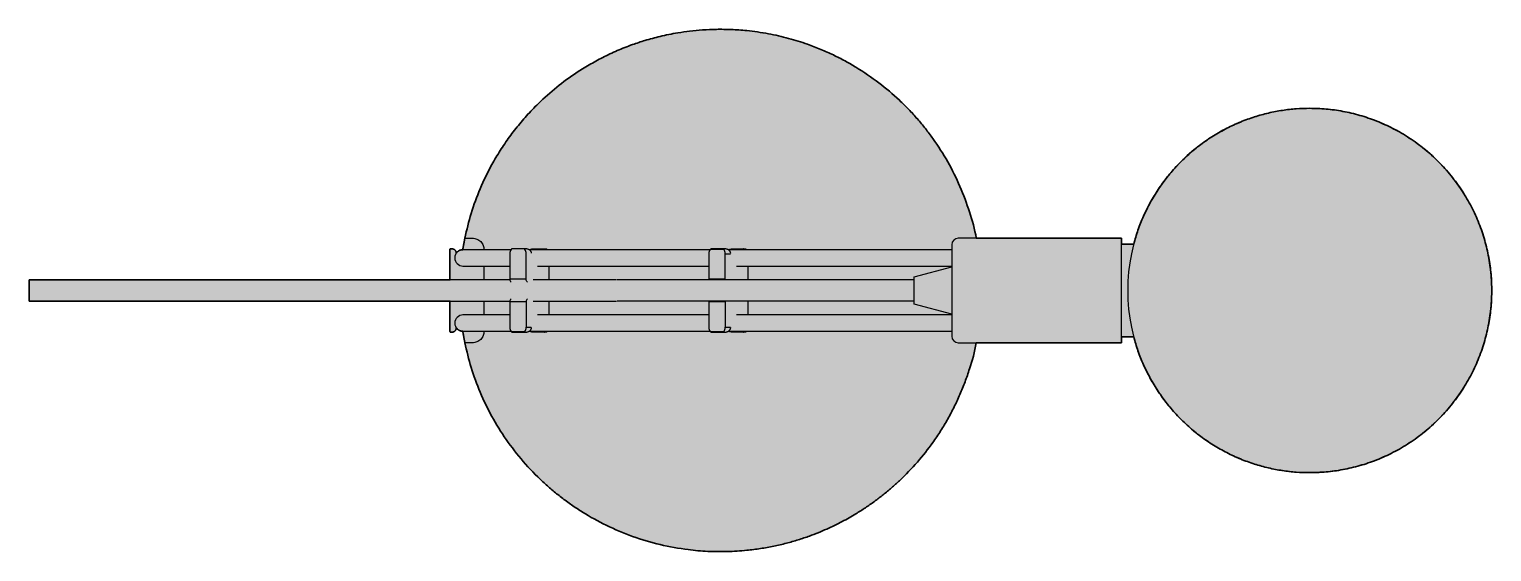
# Model space of a CAD drawing. Header units: millimetres. Extents: x 0 to 855, y -689 to 413.
# Drawn here: x 407.1 to 855.4, y -564.7 to -404.6 of the extents above; entities that cross this region are included whole.
import ezdxf

# ---------------------------------------------------------------- set-up
doc = ezdxf.new("R2010")
doc.units = ezdxf.units.MM
doc.layers.add('Blocks', color=7, linetype='Continuous')
doc.layers.add('Blocks$Fill', color=7, linetype='Continuous', true_color=0xffffff)
doc.layers.add('Blocks$Inner', color=7, linetype='Continuous', lineweight=25, true_color=0x007f00)
doc.layers.add('Blocks$Outline', color=7, linetype='Continuous', lineweight=35, true_color=0xff3f3f)

# ---------------------------------------------------------------- blocks, each defined once
blk = doc.blocks.new('Cupola Table Lamp Top')
at = {"layer": 'Blocks$Fill'}
blk.add_hatch(color=256, dxfattribs=at).paths.add_polyline_path([(384.16, 64.72), (385.4, 64.74), (386.65, 64.78), (387.91, 64.85), (389.17, 64.95), (390.45, 65.08), (391.73, 65.24), (393.02, 65.43), (394.31, 65.65), (395.61, 65.91), (396.91, 66.2), (398.21, 66.52), (399.51, 66.88), (400.82, 67.26), (402.11, 67.69), (403.41, 68.15), (404.7, 68.64), (405.99, 69.17), (407.26, 69.73), (408.53, 70.32), (409.79, 70.96), (411.04, 71.62), (412.27, 72.32), (413.49, 73.05), (414.7, 73.82), (415.88, 74.62), (417.05, 75.45), (418.2, 76.31), (419.33, 77.2), (420.44, 78.12), (421.52, 79.08), (422.58, 80.06), (423.62, 81.06), (424.63, 82.1), (425.61, 83.16), (426.56, 84.24), (427.48, 85.35), (428.37, 86.48), (429.24, 87.63), (430.07, 88.8), (430.87, 89.99), (431.63, 91.19), (432.36, 92.41), (433.06, 93.65), (433.73, 94.89), (434.36, 96.15), (434.95, 97.42), (435.52, 98.7), (436.04, 99.98), (436.54, 101.27), (436.99, 102.57), (437.42, 103.87), (437.81, 105.17), (438.16, 106.47), (438.48, 107.77), (438.77, 109.07), (439.03, 110.37), (439.25, 111.66), (439.44, 112.95), (439.61, 114.23), (439.74, 115.51), (439.84, 116.78), (439.91, 118.03), (439.95, 119.28), (439.96, 120.52), (439.95, 121.76), (439.91, 123.01), (439.84, 124.27), (439.74, 125.54), (439.61, 126.81), (439.44, 128.09), (439.25, 129.38), (439.03, 130.67), (438.77, 131.97), (438.48, 133.27), (438.16, 134.57), (437.81, 135.88), (437.42, 137.18), (436.99, 138.48), (436.54, 139.77), (436.04, 141.06), (435.52, 142.35), (434.95, 143.62), (434.36, 144.89), (433.73, 146.15), (433.06, 147.4), (432.36, 148.63), (431.63, 149.85), (430.87, 151.06), (430.07, 152.24), (429.24, 153.41), (428.37, 154.56), (427.48, 155.69), (426.56, 156.8), (425.61, 157.88), (424.63, 158.94), (423.62, 159.98), (422.58, 160.99), (421.52, 161.97), (420.44, 162.92), (419.33, 163.84), (418.2, 164.73), (417.05, 165.6), (415.88, 166.43), (414.7, 167.23), (413.49, 167.99), (412.27, 168.72), (411.04, 169.42), (409.79, 170.09), (408.53, 170.72), (407.26, 171.31), (405.99, 171.88), (404.7, 172.4), (403.41, 172.9), (402.11, 173.35), (400.82, 173.78), (399.51, 174.17), (398.21, 174.52), (396.91, 174.85), (395.61, 175.13), (394.31, 175.39), (393.02, 175.61), (391.73, 175.81), (390.45, 175.97), (389.17, 176.1), (387.91, 176.2), (386.65, 176.27), (385.4, 176.31), (384.16, 176.32), (383.14, 176.31), (382.11, 176.28), (381.07, 176.24), (380.03, 176.17), (378.98, 176.08), (377.93, 175.97), (376.87, 175.84), (375.8, 175.69), (374.74, 175.52), (373.67, 175.33), (372.59, 175.11), (371.52, 174.87), (370.44, 174.61), (369.37, 174.32), (368.29, 174.02), (367.22, 173.69), (366.15, 173.33), (365.07, 172.96), (364.01, 172.55), (362.94, 172.13), (361.88, 171.68), (360.83, 171.21), (359.78, 170.71), (358.74, 170.2), (357.71, 169.65), (356.69, 169.09), (355.67, 168.5), (354.66, 167.89), (353.67, 167.25), (352.69, 166.6), (351.72, 165.92), (350.76, 165.22), (349.81, 164.5), (348.88, 163.75), (347.97, 162.99), (347.07, 162.21), (346.19, 161.41), (345.32, 160.58), (344.47, 159.74), (343.64, 158.89), (342.83, 158.01), (342.04, 157.12), (341.27, 156.21), (340.52, 155.29), (339.79, 154.35), (339.08, 153.4), (338.39, 152.43), (337.72, 151.46), (337.08, 150.47), (336.45, 149.47), (335.86, 148.45), (335.28, 147.43), (334.73, 146.4), (334.2, 145.37), (333.69, 144.32), (333.21, 143.27), (332.75, 142.22), (332.32, 141.15), (331.9, 140.09), (331.52, 139.02), (331.15, 137.95), (330.81, 136.87), (330.49, 135.8), (330.2, 134.72), (326.44, 134.72), (326.44, 136.52), (281.95, 136.52), (281.77, 137.62), (281.56, 138.62), (281.33, 139.63), (281.07, 140.62), (280.5, 142.6), (279.87, 144.57), (279.21, 146.54), (278.5, 148.5), (277.76, 150.45), (276.96, 152.37), (276.1, 154.29), (275.19, 156.18), (274.23, 158.05), (273.21, 159.9), (272.14, 161.74), (271.02, 163.55), (269.85, 165.32), (268.64, 167.07), (267.52, 168.6), (266.36, 170.1), (265.15, 171.6), (263.9, 173.07), (262.59, 174.54), (261.24, 175.97), (259.83, 177.4), (258.39, 178.79), (256.87, 180.18), (255.32, 181.53), (253.73, 182.85), (252.11, 184.12), (250.4, 185.39), (248.65, 186.61), (246.87, 187.79), (245.06, 188.92), (243.41, 189.9), (241.72, 190.84), (239.95, 191.78), (238.14, 192.67), (236.24, 193.55), (234.32, 194.38), (232.29, 195.19), (230.25, 195.94), (228.81, 196.44), (227.36, 196.9), (225.91, 197.34), (224.45, 197.75), (222.9, 198.15), (221.35, 198.52), (219.79, 198.86), (218.23, 199.17), (216.58, 199.46), (214.93, 199.71), (213.28, 199.93), (211.62, 200.12), (209.22, 200.32), (206.82, 200.46), (204.56, 200.52), (202.3, 200.51), (200.18, 200.45), (198.06, 200.33), (196.08, 200.17), (194.1, 199.96), (192.27, 199.72), (190.44, 199.44), (187.72, 198.93), (185.01, 198.34), (182.7, 197.75), (180.4, 197.09), (178.5, 196.49), (176.6, 195.84), (174.22, 194.94), (171.89, 193.98), (169.63, 192.96), (167.44, 191.9), (165.31, 190.78), (163.25, 189.62), (161.26, 188.41), (159.6, 187.35), (157.97, 186.25), (156.37, 185.11), (154.8, 183.93), (153.34, 182.78), (151.91, 181.6), (150.51, 180.39), (149.14, 179.14), (147.25, 177.33), (145.42, 175.46), (143.68, 173.55), (142, 171.59), (140.4, 169.6), (138.86, 167.55), (137.41, 165.48), (136.02, 163.37), (134.71, 161.24), (133.48, 159.07), (132.51, 157.26), (131.6, 155.43), (130.72, 153.57), (129.9, 151.7), (129.13, 149.84), (128.42, 147.96), (127.75, 146.06), (127.14, 144.15), (126.6, 142.26), (126.11, 140.35), (125.19, 136.52), (125.09, 136.02), (125.08, 135.99), (124.61, 133.37), (124.57, 133.07), (124.56, 133.05), (124.56, 133.02), (124.49, 133.02), (124.42, 133.01), (124.36, 133.01), (124.29, 133), (124.22, 132.99), (124.15, 132.98), (124.08, 132.96), (124.01, 132.94), (123.94, 132.93), (123.87, 132.9), (123.8, 132.88), (123.73, 132.86), (123.66, 132.83), (123.59, 132.8), (123.52, 132.77), (123.46, 132.73), (123.39, 132.7), (123.33, 132.66), (123.26, 132.62), (123.2, 132.57), (123.13, 132.53), (123.07, 132.48), (123.01, 132.43), (122.95, 132.38), (122.9, 132.33), (122.84, 132.27), (122.79, 132.22), (122.74, 132.16), (122.69, 132.1), (122.64, 132.04), (122.59, 131.98), (122.55, 131.92), (122.55, 132.06), (122.55, 132.1), (122.55, 132.12), (122.54, 132.15), (122.54, 132.17), (122.54, 132.19), (122.53, 132.22), (122.53, 132.24), (122.53, 132.27), (122.52, 132.29), (122.52, 132.31), (122.51, 132.34), (122.5, 132.36), (122.5, 132.38), (122.49, 132.41), (122.48, 132.43), (122.47, 132.45), (122.47, 132.48), (122.46, 132.5), (122.45, 132.52), (122.44, 132.54), (122.43, 132.57), (122.42, 132.59), (122.4, 132.62), (122.39, 132.64), (122.37, 132.67), (122.35, 132.7), (122.34, 132.72), (122.32, 132.75), (122.3, 132.77), (122.28, 132.79), (122.26, 132.82), (122.24, 132.85), (122.22, 132.87), (122.2, 132.89), (122.18, 132.92), (122.15, 132.94), (122.13, 132.96), (122.11, 132.98), (122.08, 133), (122.06, 133.01), (122.04, 133.03), (122.02, 133.04), (122, 133.06), (121.98, 133.07), (121.95, 133.09), (121.93, 133.1), (121.91, 133.12), (121.88, 133.13), (121.85, 133.14), (121.83, 133.16), (121.8, 133.17), (121.77, 133.18), (121.75, 133.19), (121.72, 133.2), (121.7, 133.21), (121.68, 133.21), (121.66, 133.22), (121.63, 133.23), (121.61, 133.23), (121.59, 133.24), (121.57, 133.24), (121.55, 133.25), (121.52, 133.25), (121.49, 133.26), (121.46, 133.26), (121.43, 133.26), (121.3, 133.27), (120.82, 133.27), (120.8, 133.27), (120.79, 133.27), (120.78, 133.27), (120.78, 133.26), (120.77, 133.26), (120.77, 133.26), (120.76, 133.26), (120.76, 133.26), (120.75, 133.26), (120.75, 133.26), (120.74, 133.25), (120.74, 133.25), (120.74, 133.25), (120.73, 133.25), (120.73, 133.25), (120.73, 133.25), (120.72, 133.24), (120.72, 133.24), (120.72, 133.24), (120.71, 133.24), (120.71, 133.24), (120.71, 133.23), (120.71, 133.23), (120.7, 133.23), (120.7, 133.23), (120.7, 133.23), (120.69, 133.22), (120.69, 133.22), (120.69, 133.22), (120.68, 133.21), (120.68, 133.21), (120.67, 133.2), (120.67, 133.2), (120.67, 133.19), (120.66, 133.19), (120.66, 133.18), (120.66, 133.18), (120.65, 133.18), (120.65, 133.17), (120.65, 133.17), (120.65, 133.16), (120.64, 133.16), (120.64, 133.15), (120.64, 133.15), (120.64, 133.14), (120.64, 133.14), (120.63, 133.13), (120.63, 133.13), (120.63, 133.12), (120.63, 133.12), (120.63, 133.11), (120.63, 133.11), (120.63, 133.1), (120.63, 133.1), (120.63, 133.09), (120.62, 133.07), (120.62, 131.77), (120.62, 123.98), (120.64, 123.77), (111.9, 123.77), (109.89, 123.77), (102.07, 123.77), (74.52, 123.77), (-8.33, 123.77), (-8.33, 117.27), (74.52, 117.27), (102.07, 117.27), (109.89, 117.27), (111.9, 117.27), (120.64, 117.27), (120.62, 117.07), (120.62, 109.27), (120.62, 107.97), (120.63, 107.96), (120.63, 107.94), (120.63, 107.94), (120.63, 107.93), (120.63, 107.92), (120.63, 107.92), (120.63, 107.92), (120.63, 107.91), (120.63, 107.91), (120.63, 107.91), (120.64, 107.9), (120.64, 107.9), (120.64, 107.9), (120.64, 107.89), (120.64, 107.89), (120.64, 107.89), (120.64, 107.88), (120.65, 107.88), (120.65, 107.88), (120.65, 107.87), (120.65, 107.87), (120.66, 107.86), (120.66, 107.86), (120.66, 107.86), (120.66, 107.85), (120.67, 107.85), (120.67, 107.85), (120.67, 107.84), (120.67, 107.84), (120.68, 107.84), (120.68, 107.84), (120.68, 107.83), (120.68, 107.83), (120.69, 107.83), (120.69, 107.83), (120.69, 107.82), (120.69, 107.82), (120.7, 107.82), (120.7, 107.82), (120.7, 107.81), (120.71, 107.81), (120.72, 107.8), (120.72, 107.8), (120.72, 107.8), (120.73, 107.8), (120.73, 107.8), (120.73, 107.79), (120.74, 107.79), (120.74, 107.79), (120.74, 107.79), (120.75, 107.79), (120.75, 107.78), (120.76, 107.78), (120.76, 107.78), (120.77, 107.78), (120.77, 107.78), (120.78, 107.78), (120.78, 107.78), (120.79, 107.78), (120.79, 107.77), (120.8, 107.77), (120.8, 107.77), (120.81, 107.77), (120.82, 107.77), (121.3, 107.77), (121.38, 107.77), (121.41, 107.78), (121.43, 107.78), (121.46, 107.78), (121.48, 107.78), (121.51, 107.79), (121.55, 107.8), (121.59, 107.8), (121.62, 107.81), (121.66, 107.82), (121.69, 107.83), (121.72, 107.84), (121.75, 107.85), (121.77, 107.86), (121.8, 107.87), (121.83, 107.89), (121.85, 107.9), (121.88, 107.91), (121.91, 107.93), (121.93, 107.94), (121.95, 107.95), (121.98, 107.97), (122, 107.98), (122.02, 108), (122.04, 108.01), (122.06, 108.03), (122.08, 108.05), (122.11, 108.06), (122.13, 108.08), (122.15, 108.11), (122.18, 108.13), (122.2, 108.15), (122.22, 108.17), (122.24, 108.2), (122.26, 108.22), (122.28, 108.25), (122.3, 108.27), (122.32, 108.3), (122.34, 108.32), (122.35, 108.35), (122.37, 108.37), (122.39, 108.4), (122.4, 108.43), (122.42, 108.45), (122.43, 108.49), (122.45, 108.52), (122.46, 108.56), (122.47, 108.59), (122.49, 108.62), (122.5, 108.66), (122.51, 108.69), (122.52, 108.73), (122.52, 108.77), (122.53, 108.8), (122.54, 108.84), (122.54, 108.85), (122.54, 108.87), (122.54, 108.89), (122.54, 108.91), (122.55, 108.96), (122.55, 109.13), (122.59, 109.06), (122.64, 109), (122.69, 108.94), (122.74, 108.88), (122.79, 108.82), (122.84, 108.77), (122.9, 108.71), (122.95, 108.66), (123.01, 108.61), (123.07, 108.56), (123.13, 108.52), (123.2, 108.47), (123.26, 108.43), (123.32, 108.39), (123.39, 108.35), (123.46, 108.31), (123.52, 108.28), (123.59, 108.25), (123.66, 108.22), (123.73, 108.19), (123.8, 108.16), (123.87, 108.14), (123.94, 108.12), (124.01, 108.1), (124.08, 108.08), (124.15, 108.07), (124.22, 108.06), (124.28, 108.04), (124.35, 108.04), (124.42, 108.03), (124.49, 108.03), (124.56, 108.02), (124.61, 107.68), (125.06, 105.17), (125.19, 104.52), (126.11, 100.69), (126.6, 98.79), (127.14, 96.89), (127.75, 94.98), (128.42, 93.08), (129.13, 91.21), (129.9, 89.35), (130.72, 87.47), (131.6, 85.61), (132.51, 83.78), (133.48, 81.97), (134.51, 80.15), (135.58, 78.36), (136.71, 76.6), (137.88, 74.87), (139.12, 73.14), (140.4, 71.44), (141.73, 69.77), (143.11, 68.14), (144.55, 66.52), (146.04, 64.94), (147.57, 63.4), (149.14, 61.9), (150.49, 60.67), (151.87, 59.48), (153.32, 58.28), (154.8, 57.11), (156.35, 55.95), (157.93, 54.82), (159.58, 53.71), (161.26, 52.63), (163.04, 51.55), (164.84, 50.52), (166.67, 49.54), (168.53, 48.61), (170.51, 47.67), (172.52, 46.8), (174.55, 45.97), (176.6, 45.21), (178.69, 44.49), (180.8, 43.83), (182.92, 43.23), (185.06, 42.69), (187.19, 42.22), (189.33, 41.8), (191.49, 41.44), (193.65, 41.14), (195.14, 40.97), (196.64, 40.82), (198.13, 40.71), (199.63, 40.62), (201.13, 40.56), (202.63, 40.53), (204.13, 40.52), (205.63, 40.55), (207.13, 40.6), (208.63, 40.68), (210.12, 40.79), (211.62, 40.93), (213.74, 41.17), (215.85, 41.47), (217.87, 41.81), (219.89, 42.2), (221.82, 42.63), (223.74, 43.1), (225.57, 43.6), (227.39, 44.15), (229.11, 44.71), (230.83, 45.31), (232.17, 45.81), (233.5, 46.33), (234.81, 46.87), (236.12, 47.44), (238.51, 48.55), (240.86, 49.74), (242.98, 50.9), (245.06, 52.12), (246.53, 53.03), (247.97, 53.97), (249.38, 54.93), (250.76, 55.92), (252.11, 56.92), (253.43, 57.96), (254.71, 59), (255.97, 60.07), (257.19, 61.15), (258.39, 62.25), (259.82, 63.63), (261.21, 65.05), (262.57, 66.49), (263.9, 67.97), (265.14, 69.43), (266.34, 70.92), (267.51, 72.43), (268.64, 73.97), (269.86, 75.72), (271.03, 77.51), (272.14, 79.31), (273.21, 81.14), (274.23, 82.99), (275.19, 84.87), (276.1, 86.76), (276.96, 88.68), (277.77, 90.6), (278.52, 92.55), (279.22, 94.5), (280.5, 98.44), (281.07, 100.42), (281.33, 101.42), (281.56, 102.42), (281.77, 103.43), (281.94, 104.44), (281.95, 104.52), (326.44, 104.52), (326.44, 106.32), (330.2, 106.32), (330.49, 105.25), (330.81, 104.17), (331.15, 103.1), (331.52, 102.02), (331.9, 100.96), (332.32, 99.89), (332.75, 98.83), (333.21, 97.77), (333.69, 96.72), (334.2, 95.68), (334.73, 94.64), (335.28, 93.61), (335.86, 92.59), (336.45, 91.58), (337.08, 90.58), (337.72, 89.59), (338.39, 88.61), (339.08, 87.64), (339.79, 86.69), (340.52, 85.75), (341.27, 84.83), (342.04, 83.92), (342.83, 83.03), (343.64, 82.16), (344.47, 81.3), (345.32, 80.46), (346.19, 79.64), (347.07, 78.83), (347.97, 78.05), (348.88, 77.29), (349.81, 76.55), (350.76, 75.82), (351.72, 75.12), (352.69, 74.45), (353.67, 73.79), (354.66, 73.15), (355.67, 72.54), (356.69, 71.95), (357.71, 71.39), (358.74, 70.85), (359.78, 70.33), (360.83, 69.83), (361.88, 69.36), (362.94, 68.91), (364.01, 68.49), (365.07, 68.09), (366.15, 67.71), (367.22, 67.36), (368.29, 67.03), (369.37, 66.72), (370.44, 66.43), (371.52, 66.17), (372.59, 65.93), (373.67, 65.72), (374.74, 65.52), (375.8, 65.35), (376.87, 65.2), (377.93, 65.07), (378.98, 64.96), (380.03, 64.87), (381.07, 64.81), (382.11, 64.76), (383.14, 64.73)], flags=0)
at = {"layer": 'Blocks$Inner'}
for p, q in [((127.34, 136.52), (127.57, 136.52)), ((330.2, 134.72), (326.44, 134.72)), ((121.3, 133.27), (120.82, 133.27)), ((138.97, 131.77), (138.97, 123.98)), ((143.97, 123.98), (143.97, 131.77)), ((200.35, 133.02), (144.84, 133.02)), ((204.64, 133.07), (200.39, 133.07)), ((131.07, 123.77), (131.07, 128.02)), ((147.43, 128.02), (200.01, 128.02)), ((150.89, 128.02), (150.89, 123.77)), ((211.94, 128.02), (211.94, 123.77)), ((143.97, 123.98), (138.97, 123.98)), ((171.66, 123.77), (146.14, 123.77)), ((205.01, 123.98), (200.01, 123.98)), ((262.94, 123.77), (225.81, 123.77)), ((131.07, 113.02), (131.07, 117.27)), ((143.97, 117.07), (138.97, 117.07)), ((138.97, 117.07), (138.97, 109.27)), ((146.14, 117.27), (171.66, 117.27)), ((150.89, 117.27), (150.89, 113.02)), ((205.01, 117.07), (200.01, 117.07)), ((211.94, 117.27), (211.94, 113.02)), ((262.94, 117.27), (225.81, 117.27)), ((200.01, 113.02), (147.43, 113.02)), ((120.82, 107.77), (121.3, 107.77)), ((139.34, 107.97), (143.59, 107.97)), ((144.84, 108.02), (200.35, 108.02)), ((150.56, 108.02), (150.52, 107.97)), ((200.39, 107.97), (204.64, 107.97)), ((211.6, 108.02), (211.56, 107.97)), ((127.57, 104.52), (127.34, 104.52)), ((330.2, 106.32), (326.44, 106.32))]:
    blk.add_line(p, q, dxfattribs=at)
for points in [[(125.08, 135.99), (125.19, 136.52)], [(274.44, 134.52), (274.44, 106.52)], [(276.44, 104.52), (326.44, 104.52), (326.44, 136.52), (276.44, 136.52)], [(120.62, 133.07), (120.62, 131.77), (120.62, 123.98), (120.64, 123.77)], [(139.3, 133.02), (128.64, 133.02), (124.62, 133.02)], [(143.8, 133.27), (143.39, 133.27), (139.89, 133.27)], [(146.06, 133.27), (149.56, 133.27), (149.97, 133.27)], [(150.52, 133.07), (150.56, 133.02)], [(200.01, 131.77), (200.01, 123.98), (200.03, 123.77)], [(204.85, 133.27), (204.44, 133.27), (200.94, 133.27)], [(205.03, 123.77), (205.01, 123.98), (205.01, 131.77), (206.6, 131.77)], [(274.44, 133.02), (254.26, 133.02), (205.88, 133.02)], [(207.1, 133.27), (210.6, 133.27), (211.02, 133.27)], [(211.56, 133.07), (211.6, 133.02)], [(124.62, 128.02), (128.64, 128.02), (138.97, 128.02)], [(208.48, 128.02), (254.26, 128.02), (274.44, 128.02)], [(274.44, 113.27), (262.94, 116.35), (262.94, 124.37), (262.94, 124.69), (274.44, 127.77)], [(138.98, 123.77), (111.9, 123.77), (109.89, 123.77), (102.07, 123.77), (74.52, 123.77), (-8.33, 123.77), (-8.33, 117.27), (74.52, 117.27), (102.07, 117.27), (109.89, 117.27), (111.9, 117.27), (138.98, 117.27)], [(120.64, 117.27), (120.62, 117.07), (120.62, 109.27), (120.62, 107.97)], [(143.97, 117.07), (143.97, 109.27), (145.56, 109.27)], [(200.03, 117.27), (200.01, 117.07), (200.01, 109.27)], [(205.03, 117.28), (205.01, 117.07), (205.01, 109.27), (206.6, 109.27)], [(138.97, 113.02), (128.64, 113.02), (124.62, 113.02)], [(274.44, 113.02), (254.26, 113.02), (208.48, 113.02)], [(124.62, 108.02), (128.64, 108.02), (139.3, 108.02)], [(139.89, 107.77), (143.39, 107.77), (143.8, 107.77)], [(145.62, 109.02), (145.62, 109.14)], [(149.97, 107.77), (149.56, 107.77), (146.06, 107.77)], [(200.94, 107.77), (204.44, 107.77), (204.85, 107.77)], [(205.88, 108.02), (254.26, 108.02), (274.44, 108.02)], [(206.67, 109.02), (206.67, 109.14)], [(211.02, 107.77), (210.6, 107.77), (207.1, 107.77)], [(125.19, 104.52), (125.06, 105.17)], [(125.06, 105.17), (125.07, 105.11), (125.09, 105.02)]]:
    blk.add_lwpolyline(points, dxfattribs=at)
for centre, radius, start, end in [((384.16, 120.52), 55.8, 90, 270), ((384.16, 120.52), 55.8, 270, 90), ((203.57, 120.52), 80, 168.8306, 170.7596), ((276.44, 134.52), 2, 90, 180), ((124.62, 130.52), 2.5, 90, 180), ((124.62, 130.52), 2.5, 180, 270), ((141.03, 131.88), 2.07, 144.8029, 182.9476), ((141.9, 131.88), 2.07, 357.0524, 35.1971), ((202.08, 131.88), 2.07, 144.8029, 182.9476), ((202.94, 131.88), 2.07, 357.0524, 35.1971), ((140.12, 123.95), 1.16, 178.8951, 230.4495), ((140.12, 117.09), 1.16, 129.5505, 181.1049), ((145.12, 117.09), 1.16, 129.5505, 181.1049), ((124.62, 110.52), 2.5, 90, 180), ((124.62, 110.52), 2.5, 180, 270), ((141.03, 109.16), 2.07, 177.0524, 215.1971), ((141.9, 109.16), 2.07, 324.8029, 2.9476), ((202.08, 109.16), 2.07, 177.0524, 215.1971), ((202.94, 109.16), 2.07, 324.8029, 2.9476), ((276.44, 106.52), 2, 180, 270)]:
    blk.add_arc(centre, radius, start, end, dxfattribs=at)
at = {"layer": 'Blocks$Inner', "extrusion": (0, 0, -1)}
blk.add_arc((-145.12, 123.95), 1.16, 309.5505, 1.1049, dxfattribs=at)
at = {"layer": 'Blocks$Inner'}
for points, knots in [([(125.19, 136.52), (125.79, 139.08), (127, 144.25), (129.8, 151.8), (132.88, 158.18), (135.98, 163.42), (138.83, 167.6), (141.97, 171.64), (145.4, 175.51), (149.62, 179.7), (154.84, 184.12), (159.67, 187.47), (163.26, 189.63), (165.32, 190.79), (167.45, 191.91), (169.64, 192.98), (171.9, 194), (174.22, 194.96), (177.05, 196.02), (180.64, 197.2), (185.25, 198.45), (189.83, 199.38), (194.19, 200), (198.14, 200.37), (202.39, 200.55), (206.92, 200.5), (212.24, 200.12), (218.14, 199.27), (224.37, 197.86), (229.73, 196.19), (234.28, 194.44), (238.11, 192.72), (241.69, 190.89), (246.43, 188.17), (252.12, 184.29), (257.41, 179.81), (261.25, 176.01), (263.9, 173.11), (266.37, 170.14), (269.61, 165.83), (273.32, 160), (277.1, 152.46), (279.94, 144.63), (281.53, 139.29), (281.95, 136.55), (281.95, 136.52)], [0, 0, 0, 0, 0.035918, 0.072575, 0.109973, 0.132773, 0.15584, 0.179175, 0.202777, 0.226646, 0.260484, 0.296381, 0.307019, 0.317826, 0.328801, 0.339944, 0.351255, 0.362734, 0.374382, 0.392666, 0.414463, 0.439775, 0.45665, 0.474791, 0.494197, 0.514868, 0.536804, 0.567313, 0.596445, 0.624199, 0.644112, 0.663249, 0.681612, 0.699199, 0.738137, 0.775728, 0.794023, 0.811981, 0.829602, 0.846886, 0.885706, 0.924102, 0.962074, 0.999623, 1, 1, 1, 1]), ([(125.19, 136.52), (125.19, 136.52), (125.19, 136.52), (125.21, 136.52), (125.23, 136.52), (125.26, 136.52), (125.31, 136.52), (125.39, 136.52), (125.55, 136.52), (125.81, 136.52), (126.14, 136.52), (126.44, 136.52), (126.71, 136.52), (126.92, 136.52), (127.14, 136.52), (127.28, 136.52), (127.34, 136.52)], [0, 0, 0, 0, 0.040957, 0.082351, 0.124086, 0.166058, 0.208161, 0.250285, 0.371361, 0.499876, 0.614758, 0.749436, 0.795611, 0.874818, 0.945511, 1, 1, 1, 1]), ([(127.57, 136.52), (127.99, 136.52), (128.43, 136.45), (129.29, 136.11), (129.71, 135.84), (130.39, 135.15), (130.66, 134.74), (131, 133.88), (131.07, 133.43), (131.07, 133.02)], [1.236667, 1.236667, 1.236667, 1.236667, 1.486667, 1.486667, 1.736667, 1.736667, 1.986667, 1.986667, 2.236667, 2.236667, 2.236667, 2.236667]), ([(120.82, 133.27), (120.8, 133.27), (120.75, 133.26), (120.7, 133.23), (120.66, 133.19), (120.64, 133.15), (120.63, 133.11), (120.63, 133.09), (120.62, 133.07)], [1.479617, 1.479617, 1.479617, 1.479617, 1.773639, 1.978111, 2.124951, 2.257392, 2.375557, 2.479617, 2.479617, 2.479617, 2.479617]), ([(122.55, 131.92), (122.55, 132.06), (122.55, 132.12), (122.54, 132.22), (122.52, 132.31), (122.49, 132.41), (122.46, 132.5), (122.39, 132.64), (122.28, 132.81), (122.12, 132.98), (121.92, 133.11), (121.74, 133.2), (121.53, 133.26), (121.39, 133.27), (121.3, 133.27)], [0, 0, 0, 0, 0.03928, 0.07933, 0.12036, 0.162567, 0.206131, 0.251216, 0.368466, 0.500994, 0.616608, 0.750535, 0.853852, 1, 1, 1, 1]), ([(124.61, 133.37), (124.61, 133.36), (124.61, 133.34), (124.6, 133.29), (124.59, 133.24), (124.58, 133.18), (124.57, 133.12), (124.56, 133.06), (124.56, 133.02)], [2.693456, 2.693456, 2.693456, 2.693456, 2.852833, 3.015111, 3.1803, 3.348414, 3.519462, 3.693456, 3.693456, 3.693456, 3.693456]), ([(139.89, 133.27), (139.86, 133.27), (139.8, 133.27), (139.71, 133.26), (139.64, 133.24), (139.57, 133.22), (139.48, 133.18), (139.4, 133.13), (139.36, 133.09), (139.34, 133.07)], [5.915361, 5.915361, 5.915361, 5.915361, 6.073468, 6.209282, 6.322804, 6.414039, 6.606471, 6.773463, 6.915361, 6.915361, 6.915361, 6.915361]), ([(143.59, 133.07), (143.58, 133.09), (143.55, 133.11), (143.52, 133.15), (143.49, 133.19), (143.46, 133.23), (143.43, 133.26), (143.4, 133.27), (143.39, 133.27)], [9.1727777, 9.1727777, 9.1727777, 9.1727777, 9.2768383, 9.3950029, 9.527444, 9.6742837, 9.878756, 10.1727777, 10.1727777, 10.1727777, 10.1727777]), ([(145.62, 132.03), (145.62, 132.06), (145.61, 132.12), (145.59, 132.22), (145.56, 132.31), (145.51, 132.41), (145.46, 132.5), (145.36, 132.64), (145.2, 132.81), (144.96, 132.98), (144.68, 133.11), (144.42, 133.2), (144.12, 133.26), (143.92, 133.27), (143.8, 133.27)], [1, 1, 1, 1, 1.03928, 1.07933, 1.12036, 1.162567, 1.206131, 1.251216, 1.368466, 1.500994, 1.616608, 1.750535, 1.853852, 2, 2, 2, 2]), ([(145.05, 133.02), (145.17, 133.08), (145.48, 133.25), (145.84, 133.26), (146.06, 133.27)], [0, 0, 0, 0, 0.3758669, 1, 1, 1, 1]), ([(145.63, 131.91), (145.63, 131.91), (145.63, 131.95), (145.63, 131.99), (145.62, 132.03)], [0, 0, 0, 0, 0.051713, 1, 1, 1, 1]), ([(149.97, 133.27), (150, 133.27), (150.07, 133.27), (150.15, 133.26), (150.22, 133.24), (150.29, 133.22), (150.38, 133.18), (150.46, 133.13), (150.5, 133.09), (150.52, 133.07)], [4.915361, 4.915361, 4.915361, 4.915361, 5.073468, 5.209282, 5.322804, 5.414039, 5.606471, 5.773463, 5.915361, 5.915361, 5.915361, 5.915361]), ([(200.94, 133.27), (200.9, 133.27), (200.84, 133.27), (200.76, 133.26), (200.69, 133.24), (200.61, 133.22), (200.53, 133.18), (200.45, 133.13), (200.41, 133.09), (200.39, 133.07)], [5.915361, 5.915361, 5.915361, 5.915361, 6.073468, 6.209282, 6.322804, 6.414039, 6.606471, 6.773463, 6.915361, 6.915361, 6.915361, 6.915361]), ([(204.64, 133.07), (204.62, 133.09), (204.6, 133.11), (204.57, 133.15), (204.54, 133.19), (204.51, 133.23), (204.47, 133.26), (204.45, 133.27), (204.44, 133.27)], [1.378555, 1.378555, 1.378555, 1.378555, 1.482616, 1.600781, 1.733222, 1.880062, 2.084534, 2.378555, 2.378555, 2.378555, 2.378555]), ([(206.67, 132.03), (206.66, 132.06), (206.66, 132.12), (206.63, 132.22), (206.6, 132.31), (206.56, 132.41), (206.5, 132.5), (206.41, 132.64), (206.24, 132.81), (206, 132.98), (205.73, 133.11), (205.46, 133.2), (205.16, 133.26), (204.97, 133.27), (204.85, 133.27)], [1, 1, 1, 1, 1.03928, 1.07933, 1.12036, 1.162567, 1.206131, 1.251216, 1.368466, 1.500994, 1.616608, 1.750535, 1.853852, 2, 2, 2, 2]), ([(206.1, 133.02), (206.21, 133.08), (206.53, 133.25), (206.88, 133.26), (207.1, 133.27)], [0, 0, 0, 0, 0.375867, 1, 1, 1, 1]), ([(206.67, 131.91), (206.67, 131.91), (206.68, 131.95), (206.67, 131.99), (206.67, 132.03)], [0, 0, 0, 0, 0.051713, 1, 1, 1, 1]), ([(210.6, 133.27), (210.55, 133.26), (210.47, 133.25), (210.41, 133.08), (210.38, 133.02)], [0, 0, 0, 0, 0.624165, 1, 1, 1, 1]), ([(211.02, 133.27), (211.05, 133.27), (211.11, 133.27), (211.19, 133.26), (211.26, 133.24), (211.34, 133.22), (211.42, 133.18), (211.51, 133.13), (211.55, 133.09), (211.56, 133.07)], [4.915361, 4.915361, 4.915361, 4.915361, 5.073468, 5.209282, 5.322804, 5.414039, 5.606471, 5.773463, 5.915361, 5.915361, 5.915361, 5.915361]), ([(225.81, 123.77), (218.52, 123.77), (211.6, 123.77), (202.11, 123.77), (199.1, 123.77), (193.43, 123.77), (190.78, 123.77), (185.89, 123.77), (183.66, 123.77), (179.69, 123.77), (177.95, 123.77), (175.77, 123.77), (175.12, 123.77), (173.96, 123.77), (173.46, 123.77), (172.25, 123.77), (171.8, 123.77), (171.83, 123.77)], [37.13052, 37.13052, 37.13052, 37.13052, 37.38052, 37.38052, 37.50552, 37.50552, 37.63052, 37.63052, 37.75552, 37.75552, 37.88052, 37.88052, 37.94302, 37.94302, 38.00552, 38.00552, 38.13052, 38.13052, 38.13052, 38.13052]), ([(225.81, 117.27), (218.52, 117.27), (211.6, 117.27), (202.11, 117.27), (199.1, 117.27), (193.43, 117.27), (190.78, 117.27), (185.89, 117.27), (183.66, 117.27), (179.69, 117.27), (177.95, 117.27), (175.77, 117.27), (175.12, 117.27), (173.96, 117.27), (173.46, 117.27), (172.25, 117.27), (171.8, 117.27), (171.83, 117.27)], [0, 0, 0, 0, 0.25, 0.25, 0.375, 0.375, 0.5, 0.5, 0.625, 0.625, 0.75, 0.75, 0.8125, 0.8125, 0.875, 0.875, 1, 1, 1, 1]), ([(120.62, 107.97), (120.63, 107.95), (120.63, 107.91), (120.65, 107.86), (120.69, 107.83), (120.72, 107.8), (120.75, 107.79), (120.78, 107.77), (120.81, 107.77), (120.82, 107.77)], [9.3009046, 9.3009046, 9.3009046, 9.3009046, 9.4428023, 9.6097942, 9.8022263, 9.8934615, 10.0069839, 10.1427979, 10.3009046, 10.3009046, 10.3009046, 10.3009046]), ([(121.3, 107.77), (121.34, 107.77), (121.41, 107.77), (121.5, 107.79), (121.59, 107.8), (121.66, 107.82), (121.77, 107.86), (121.92, 107.93), (122.12, 108.06), (122.28, 108.23), (122.4, 108.42), (122.48, 108.59), (122.52, 108.73), (122.54, 108.87), (122.55, 108.97), (122.55, 109.13)], [10.780522, 10.780522, 10.780522, 10.780522, 10.844107, 10.90086, 10.950779, 10.993867, 11.030124, 11.163924, 11.279657, 11.412065, 11.529427, 11.596411, 11.660178, 11.721323, 11.780522, 11.780522, 11.780522, 11.780522]), ([(124.56, 108.02), (124.56, 107.98), (124.57, 107.93), (124.58, 107.86), (124.59, 107.8), (124.6, 107.75), (124.61, 107.71), (124.61, 107.69), (124.61, 107.68)], [0, 0, 0, 0, 0.173961, 0.34499, 0.513097, 0.678293, 0.84059, 1, 1, 1, 1]), ([(131.07, 108.02), (131.07, 107.61), (131, 107.16), (130.66, 106.3), (130.39, 105.89), (129.71, 105.2), (129.29, 104.94), (128.43, 104.6), (127.99, 104.52), (127.57, 104.52)], [0, 0, 0, 0, 0.25, 0.25, 0.5, 0.5, 0.75, 0.75, 1, 1, 1, 1]), ([(139.34, 107.97), (139.36, 107.96), (139.38, 107.93), (139.44, 107.89), (139.51, 107.85), (139.6, 107.81), (139.72, 107.78), (139.83, 107.77), (139.89, 107.77)], [10.215047, 10.215047, 10.215047, 10.215047, 10.319107, 10.437272, 10.569713, 10.716553, 10.921025, 11.215047, 11.215047, 11.215047, 11.215047]), ([(143.39, 107.77), (143.4, 107.77), (143.41, 107.77), (143.43, 107.79), (143.45, 107.8), (143.47, 107.83), (143.5, 107.86), (143.54, 107.91), (143.58, 107.95), (143.59, 107.97)], [0, 0, 0, 0, 0.158107, 0.293921, 0.407443, 0.498678, 0.69111, 0.858102, 1, 1, 1, 1]), ([(143.8, 107.77), (143.86, 107.77), (143.95, 107.77), (144.09, 107.79), (144.2, 107.8), (144.3, 107.82), (144.47, 107.86), (144.68, 107.93), (144.96, 108.06), (145.2, 108.23), (145.38, 108.42), (145.49, 108.59), (145.56, 108.73), (145.6, 108.87), (145.62, 108.97), (145.62, 109.02)], [15.130408, 15.130408, 15.130408, 15.130408, 15.193993, 15.250745, 15.300665, 15.343752, 15.380009, 15.513809, 15.629543, 15.76195, 15.879312, 15.946297, 16.010063, 16.071209, 16.130408, 16.130408, 16.130408, 16.130408]), ([(146.06, 107.77), (145.84, 107.78), (145.48, 107.8), (145.17, 107.96), (145.05, 108.02)], [4.979651, 4.979651, 4.979651, 4.979651, 5.603816, 5.979651, 5.979651, 5.979651, 5.979651]), ([(149.34, 108.02), (149.36, 107.96), (149.43, 107.8), (149.51, 107.78), (149.56, 107.77)], [0, 0, 0, 0, 0.375867, 1, 1, 1, 1]), ([(150.52, 107.97), (150.51, 107.96), (150.48, 107.93), (150.42, 107.89), (150.35, 107.85), (150.26, 107.81), (150.14, 107.78), (150.03, 107.77), (149.97, 107.77)], [0.06429, 0.06429, 0.06429, 0.06429, 0.16835, 0.286515, 0.418956, 0.565796, 0.770268, 1.06429, 1.06429, 1.06429, 1.06429]), ([(200.39, 107.97), (200.4, 107.96), (200.43, 107.93), (200.48, 107.89), (200.55, 107.85), (200.64, 107.81), (200.77, 107.78), (200.87, 107.77), (200.94, 107.77)], [9.1727777, 9.1727777, 9.1727777, 9.1727777, 9.2768383, 9.3950029, 9.527444, 9.6742837, 9.878756, 10.1727777, 10.1727777, 10.1727777, 10.1727777]), ([(204.44, 107.77), (204.44, 107.77), (204.46, 107.77), (204.48, 107.79), (204.49, 107.8), (204.52, 107.83), (204.55, 107.86), (204.59, 107.91), (204.62, 107.95), (204.64, 107.97)], [0, 0, 0, 0, 0.158107, 0.293921, 0.407443, 0.498678, 0.69111, 0.858102, 1, 1, 1, 1]), ([(204.85, 107.77), (204.9, 107.77), (205, 107.77), (205.13, 107.79), (205.25, 107.8), (205.35, 107.82), (205.51, 107.86), (205.73, 107.93), (206, 108.06), (206.24, 108.23), (206.42, 108.42), (206.53, 108.59), (206.6, 108.73), (206.65, 108.87), (206.66, 108.97), (206.67, 109.02)], [14.088139, 14.088139, 14.088139, 14.088139, 14.151724, 14.208476, 14.258396, 14.301483, 14.33774, 14.47154, 14.587274, 14.719681, 14.837043, 14.904028, 14.967794, 15.02894, 15.088139, 15.088139, 15.088139, 15.088139]), ([(207.1, 107.77), (206.88, 107.78), (206.53, 107.8), (206.21, 107.96), (206.1, 108.02)], [4.979651, 4.979651, 4.979651, 4.979651, 5.603816, 5.979651, 5.979651, 5.979651, 5.979651]), ([(210.38, 108.02), (210.41, 107.96), (210.47, 107.8), (210.55, 107.78), (210.6, 107.77)], [0, 0, 0, 0, 0.375867, 1, 1, 1, 1]), ([(211.56, 107.97), (211.55, 107.96), (211.52, 107.93), (211.47, 107.89), (211.4, 107.85), (211.31, 107.81), (211.18, 107.78), (211.08, 107.77), (211.02, 107.77)], [0.06429, 0.06429, 0.06429, 0.06429, 0.16835, 0.286515, 0.418956, 0.565796, 0.770268, 1.06429, 1.06429, 1.06429, 1.06429]), ([(127.34, 104.52), (127.3, 104.52), (127.21, 104.52), (127.08, 104.52), (126.94, 104.52), (126.8, 104.52), (126.67, 104.52), (126.45, 104.52), (126.16, 104.52), (125.86, 104.52), (125.63, 104.52), (125.47, 104.52), (125.34, 104.52), (125.25, 104.52), (125.2, 104.52), (125.19, 104.52), (125.19, 104.52)], [1.236667, 1.236667, 1.236667, 1.236667, 1.276044, 1.316421, 1.357753, 1.399985, 1.443049, 1.486868, 1.609992, 1.736435, 1.823697, 1.91038, 1.995692, 2.078902, 2.159389, 2.236667, 2.236667, 2.236667, 2.236667]), ([(281.95, 104.52), (281.95, 104.49), (281.53, 101.75), (280.32, 97.75), (278.56, 92.53), (276.99, 88.66), (275.22, 84.85), (273.24, 81.12), (271.05, 77.48), (268.04, 73.02), (263.93, 67.82), (259.56, 63.28), (255.98, 60.04), (253.43, 57.93), (250.76, 55.89), (247.97, 53.94), (244.69, 51.85), (240.76, 49.63), (236.02, 47.33), (231.49, 45.5), (227.34, 44.1), (223.7, 43.06), (219.85, 42.16), (215.8, 41.42), (211.05, 40.82), (205.63, 40.47), (199.63, 40.54), (192.74, 41.14), (184.99, 42.54), (176.57, 45.05), (168.6, 48.4), (162.44, 51.81), (157.94, 54.78), (154.81, 57.07), (151.88, 59.43), (147.86, 62.99), (143.02, 68), (137.79, 74.74), (133.37, 81.85), (129.8, 89.24), (127, 96.8), (125.79, 101.96), (125.19, 104.52)], [0, 0, 0, 0, 0.0003743, 0.0379242, 0.0568642, 0.0759104, 0.0950628, 0.1143216, 0.1336868, 0.1531585, 0.1880488, 0.2242904, 0.2391709, 0.254268, 0.2695816, 0.2851118, 0.3008586, 0.3229096, 0.3469664, 0.3730292, 0.3896321, 0.4069573, 0.4250049, 0.4437749, 0.4632671, 0.4906578, 0.5180657, 0.5454908, 0.5853603, 0.6256563, 0.6656643, 0.7036181, 0.7218303, 0.7395284, 0.7567125, 0.7733826, 0.8130033, 0.8518827, 0.8900213, 0.9274198, 0.9640791, 1, 1, 1, 1])]:
    blk.add_open_spline(points, degree=3, knots=knots, dxfattribs=at)
blk.add_rational_spline([(124.61, 107.68), (124.83, 106.35), (125.06, 105.17)], [1, 0.999858309937, 1], degree=2, dxfattribs=at)
at = {"layer": 'Blocks$Outline'}
for points in [[(125.19, 136.52), (125.09, 136.02)], [(326.44, 136.52), (281.95, 136.52)], [(326.44, 134.72), (326.44, 136.52)], [(330.2, 134.72), (326.44, 134.72)], [(120.62, 133.07), (120.62, 131.77)], [(120.62, 131.77), (120.62, 123.98)], [(121.3, 133.27), (120.82, 133.27)], [(74.52, 123.77), (-8.33, 123.77)], [(-8.33, 123.77), (-8.33, 117.27)], [(102.07, 123.77), (74.52, 123.77)], [(109.89, 123.77), (102.07, 123.77)], [(111.9, 123.77), (109.89, 123.77)], [(120.64, 123.77), (111.9, 123.77)], [(120.62, 123.98), (120.64, 123.77)], [(-8.33, 117.27), (74.52, 117.27)], [(74.52, 117.27), (102.07, 117.27)], [(102.07, 117.27), (109.89, 117.27)], [(109.89, 117.27), (111.9, 117.27)], [(111.9, 117.27), (120.64, 117.27)], [(120.64, 117.27), (120.62, 117.07)], [(120.62, 117.07), (120.62, 109.27)], [(120.62, 109.27), (120.62, 107.97)], [(120.82, 107.77), (121.3, 107.77)], [(125.06, 105.17), (125.19, 104.52)], [(281.95, 104.52), (326.44, 104.52)], [(326.44, 104.52), (326.44, 106.32)], [(326.44, 106.32), (330.2, 106.32)]]:
    blk.add_lwpolyline(points, dxfattribs=at)
for points, knots in [([(281.95, 136.52), (281.95, 136.55), (281.53, 139.29), (279.94, 144.63), (277.1, 152.46), (273.32, 160), (269.61, 165.83), (266.37, 170.14), (263.9, 173.11), (261.25, 176.01), (257.41, 179.81), (252.12, 184.29), (246.43, 188.17), (241.69, 190.89), (238.11, 192.72), (234.28, 194.44), (229.73, 196.19), (224.37, 197.86), (218.14, 199.27), (212.24, 200.12), (206.92, 200.5), (202.39, 200.55), (198.14, 200.37), (194.19, 200), (189.83, 199.38), (185.25, 198.45), (180.64, 197.2), (177.05, 196.02), (174.22, 194.96), (171.9, 194), (169.64, 192.98), (167.45, 191.91), (165.32, 190.79), (163.26, 189.63), (159.67, 187.47), (154.84, 184.12), (149.62, 179.7), (145.4, 175.51), (141.97, 171.64), (138.83, 167.6), (135.98, 163.42), (132.88, 158.18), (129.8, 151.8), (127, 144.25), (125.79, 139.08), (125.19, 136.52)], [-1, -1, -1, -1, -0.999623, -0.9620739, -0.924102, -0.8857063, -0.846886, -0.8296023, -0.8119814, -0.7940232, -0.7757278, -0.7381374, -0.6991986, -0.6816116, -0.6632494, -0.6441118, -0.6241988, -0.5964451, -0.5673134, -0.5368039, -0.514868, -0.494197, -0.4747911, -0.4566503, -0.4397747, -0.4144635, -0.3926657, -0.374382, -0.3627343, -0.3512549, -0.3399436, -0.3288006, -0.3178258, -0.3070192, -0.2963809, -0.2604844, -0.226646, -0.2027767, -0.1791748, -0.1558403, -0.1327729, -0.1099726, -0.0725754, -0.0359182, 0, 0, 0, 0]), ([(120.82, 133.27), (120.8, 133.27), (120.75, 133.26), (120.7, 133.23), (120.66, 133.19), (120.64, 133.15), (120.63, 133.11), (120.63, 133.09), (120.62, 133.07)], [-1, -1, -1, -1, -0.705978, -0.501506, -0.354666, -0.222225, -0.104061, 0, 0, 0, 0]), ([(122.55, 131.92), (122.55, 132.06), (122.55, 132.12), (122.54, 132.22), (122.52, 132.31), (122.49, 132.41), (122.46, 132.5), (122.39, 132.64), (122.28, 132.81), (122.12, 132.98), (121.92, 133.11), (121.74, 133.2), (121.53, 133.26), (121.39, 133.27), (121.3, 133.27)], [0, 0, 0, 0, 0.03928, 0.07933, 0.12036, 0.162567, 0.206131, 0.251216, 0.368466, 0.500994, 0.616608, 0.750535, 0.853852, 1, 1, 1, 1]), ([(124.61, 133.37), (124.61, 133.36), (124.61, 133.34), (124.6, 133.29), (124.59, 133.24), (124.58, 133.18), (124.57, 133.12), (124.56, 133.06), (124.56, 133.02)], [0, 0, 0, 0, 0.159378, 0.321655, 0.486845, 0.654958, 0.826007, 1, 1, 1, 1]), ([(120.62, 107.97), (120.63, 107.95), (120.63, 107.91), (120.65, 107.86), (120.69, 107.83), (120.72, 107.8), (120.75, 107.79), (120.78, 107.77), (120.81, 107.77), (120.82, 107.77)], [-1, -1, -1, -1, -0.858102, -0.69111, -0.498678, -0.407443, -0.293921, -0.158107, 0, 0, 0, 0]), ([(121.3, 107.77), (121.34, 107.77), (121.41, 107.77), (121.5, 107.79), (121.59, 107.8), (121.66, 107.82), (121.77, 107.86), (121.92, 107.93), (122.12, 108.06), (122.28, 108.23), (122.4, 108.42), (122.48, 108.59), (122.52, 108.73), (122.54, 108.87), (122.55, 108.97), (122.55, 109.13)], [0, 0, 0, 0, 0.0635853, 0.1203375, 0.170257, 0.2133446, 0.2496018, 0.3834017, 0.4991351, 0.6315425, 0.7489046, 0.8158891, 0.8796558, 0.940801, 1, 1, 1, 1]), ([(124.56, 108.02), (124.56, 107.98), (124.57, 107.93), (124.58, 107.86), (124.59, 107.8), (124.6, 107.75), (124.61, 107.71), (124.61, 107.69), (124.61, 107.68)], [0, 0, 0, 0, 0.173961, 0.34499, 0.513097, 0.678293, 0.84059, 1, 1, 1, 1]), ([(125.19, 104.52), (125.79, 101.96), (127, 96.8), (129.8, 89.24), (133.37, 81.85), (137.79, 74.74), (143.02, 68), (147.86, 62.99), (151.88, 59.43), (154.81, 57.07), (157.94, 54.78), (162.44, 51.81), (168.6, 48.4), (176.57, 45.05), (184.99, 42.54), (192.74, 41.14), (199.63, 40.54), (205.63, 40.47), (211.05, 40.82), (215.8, 41.42), (219.85, 42.16), (223.7, 43.06), (227.34, 44.1), (231.49, 45.5), (236.02, 47.33), (240.76, 49.63), (244.69, 51.85), (247.97, 53.94), (250.76, 55.89), (253.43, 57.93), (255.98, 60.04), (259.56, 63.28), (263.93, 67.82), (268.04, 73.02), (271.05, 77.48), (273.24, 81.12), (275.22, 84.85), (276.99, 88.66), (278.56, 92.53), (280.32, 97.75), (281.53, 101.75), (281.95, 104.49), (281.95, 104.52)], [-1, -1, -1, -1, -0.9640791, -0.9274198, -0.8900213, -0.8518827, -0.8130033, -0.7733826, -0.7567125, -0.7395284, -0.7218303, -0.7036181, -0.6656643, -0.6256563, -0.5853603, -0.5454908, -0.5180657, -0.4906578, -0.4632671, -0.4437749, -0.4250049, -0.4069573, -0.3896321, -0.3730292, -0.3469664, -0.3229096, -0.3008586, -0.2851118, -0.2695816, -0.254268, -0.2391709, -0.2242904, -0.1880488, -0.1531585, -0.1336868, -0.1143216, -0.0950628, -0.0759104, -0.0568642, -0.0379242, -0.0003743, 0, 0, 0, 0])]:
    blk.add_open_spline(points, degree=3, knots=knots, dxfattribs=at)
for points, weights in [([(384.16, 176.32), (341.14, 176.32), (330.2, 134.72)], [1, 0.757967982542, 0.915941794594]), ([(124.56, 133.02), (123.27, 132.99), (122.55, 131.92)], [0.989464476748, 0.820461258005, 0.861610785102]), ([(122.55, 109.13), (123.27, 108.06), (124.56, 108.02)], [0.861610785102, 0.820519567969, 0.988985934693]), ([(124.61, 107.68), (124.83, 106.35), (125.06, 105.17)], [1, 0.999858309937, 1]), ([(330.2, 106.32), (341.14, 64.72), (384.16, 64.72)], [0.915941794594, 0.757967982542, 1])]:
    blk.add_rational_spline(points, weights, degree=2, dxfattribs=at)
for points, weights, knots in [([(384.16, 64.72), (439.96, 64.72), (439.96, 120.52), (439.96, 176.32), (384.16, 176.32)], [1, 0.707106781187, 1, 0.707106781187, 1], [0, 0, 0, 87.650435, 87.650435, 175.30087, 175.30087, 175.30087]), ([(125.09, 136.02), (125.09, 136), (124.83, 134.68), (124.61, 133.37)], [0.999999999981, 0.999998230152, 0.999860079776, 1], [0, 0, 0, 0.033644, 2.693456, 2.693456, 2.693456])]:
    blk.add_rational_spline(points, weights, degree=2, knots=knots, dxfattribs=at)

msp = doc.modelspace()

# ---------------------------------------------------------------- block references
at = {"layer": 'Blocks'}
msp.add_blockref('Cupola Table Lamp Top', (415.47, -605.16), dxfattribs=at)

doc.saveas('drawing.dxf')
